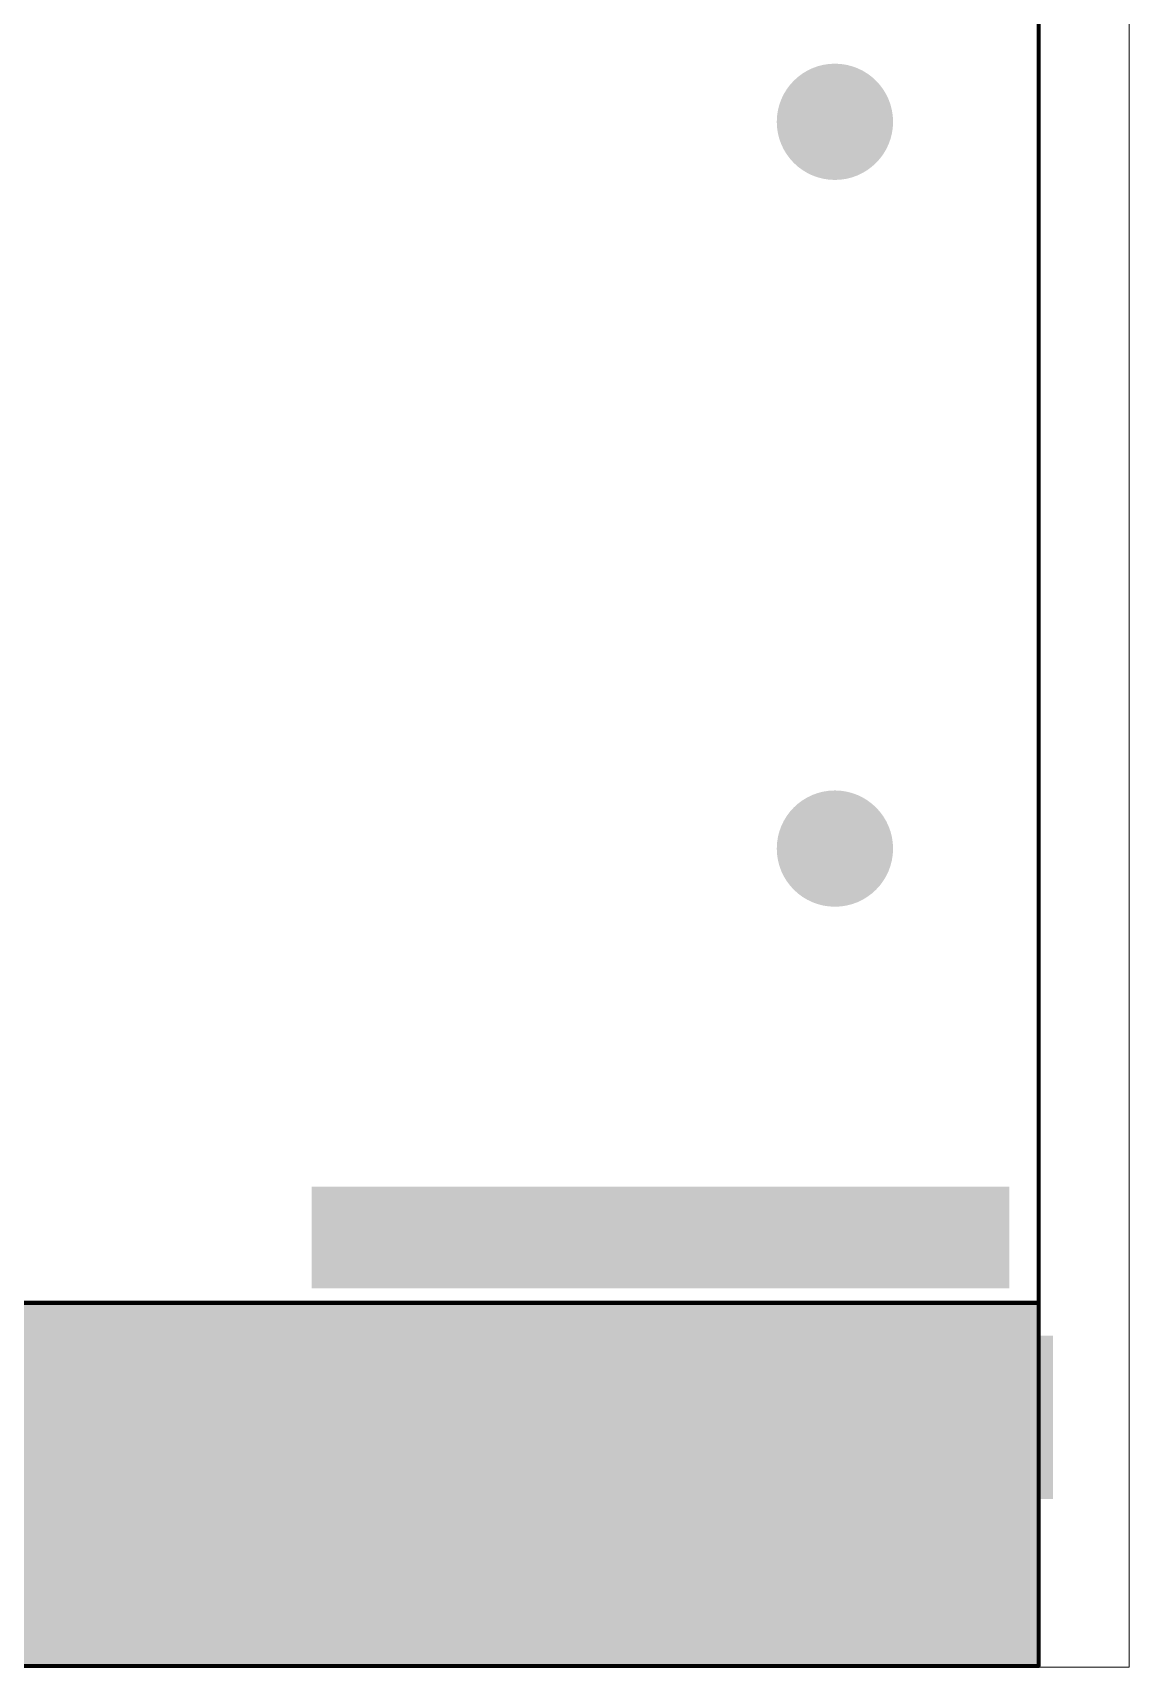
# Model space of a CAD drawing. Header units: millimetres. Extents: x -116965 to 323937, y 291661 to 566926.
# Drawn here: x -41209 to -40907.3, y 328239.6 to 328689.4 of the extents above; entities that cross this region are included whole.
import ezdxf

# ---------------------------------------------------------------- set-up
doc = ezdxf.new("R2010")
doc.units = ezdxf.units.MM
doc.layers.get('0').update_dxf_attribs({"lineweight": 18})
doc.layers.add('C00-00-00', color=7, linetype='Continuous')
doc.layers.add('C34-3A-40', color=7, linetype='Continuous', true_color=0x343a40)
doc.layers.add('C62-64-69', color=7, linetype='Continuous', true_color=0x626469)

msp = doc.modelspace()

# ---------------------------------------------------------------- hatches: boundary and pattern name
at = {"layer": 'C00-00-00'}
h = msp.add_hatch(color=256, dxfattribs=at)
edge = h.paths.add_edge_path()
edge.add_arc((-40988.329406, 328664.859826), 15.997765, 0, 360)
h = msp.add_hatch(color=256, dxfattribs=at)
edge = h.paths.add_edge_path()
edge.add_arc((-40988.329406, 328464.859826), 15.997765, 0, 360)
h = msp.add_hatch(color=256, dxfattribs=at)
h.dxf.hatch_style = 2
h.paths.add_polyline_path([(-41132.309306, 328371.844896), (-40940.336106, 328371.844896), (-40940.336106, 328343.848805), (-41132.309306, 328343.848805)])
h = msp.add_hatch(color=256, dxfattribs=at)
h.dxf.hatch_style = 2
h.paths.add_polyline_path([(-41132.309304, 328371.844892), (-40940.336104, 328371.844892), (-40940.336104, 328343.848802), (-41132.309304, 328343.848802)])
at = {"layer": 'C34-3A-40'}
h = msp.add_hatch(color=256, dxfattribs=at)
h.dxf.hatch_style = 2
h.paths.add_polyline_path([(-41632.239512, 328339.849361), (-40932.337221, 328339.849361), (-40932.337221, 328239.863317), (-41632.239512, 328239.863317)])
at = {"layer": 'C62-64-69'}
h = msp.add_hatch(color=256, dxfattribs=at)
h.dxf.hatch_style = 2
h.paths.add_polyline_path([(-41216.297577, 328330.850618), (-41184.302046, 328330.850618), (-41184.302046, 328323.851592), (-41216.297577, 328323.851592)])
h = msp.add_hatch(color=256, dxfattribs=at)
h.dxf.hatch_style = 2
h.paths.add_polyline_path([(-41184.302046, 328330.850618), (-41152.306512, 328330.850618), (-41152.306512, 328323.851592), (-41184.302046, 328323.851592)])
h = msp.add_hatch(color=256, dxfattribs=at)
h.dxf.hatch_style = 2
h.paths.add_polyline_path([(-41184.302046, 328330.850618), (-41152.306512, 328330.850618), (-41152.306512, 328323.851592), (-41184.302046, 328323.851592)])
h = msp.add_hatch(color=256, dxfattribs=at)
h.dxf.hatch_style = 2
h.paths.add_polyline_path([(-41152.306512, 328330.850618), (-41120.310977, 328330.850618), (-41120.310977, 328323.851592), (-41152.306512, 328323.851592)])
h = msp.add_hatch(color=256, dxfattribs=at)
h.dxf.hatch_style = 2
h.paths.add_polyline_path([(-41152.306512, 328330.850618), (-41120.310977, 328330.850618), (-41120.310977, 328323.851592), (-41152.306512, 328323.851592)])
h = msp.add_hatch(color=256, dxfattribs=at)
h.dxf.hatch_style = 2
h.paths.add_polyline_path([(-41120.310977, 328330.850618), (-41088.315446, 328330.850618), (-41088.315446, 328323.851592), (-41120.310977, 328323.851592)])
h = msp.add_hatch(color=256, dxfattribs=at)
h.dxf.hatch_style = 2
h.paths.add_polyline_path([(-41120.310977, 328330.850618), (-41088.315446, 328330.850618), (-41088.315446, 328323.851592), (-41120.310977, 328323.851592)])
h = msp.add_hatch(color=256, dxfattribs=at)
h.dxf.hatch_style = 2
h.paths.add_polyline_path([(-41088.315446, 328330.850618), (-41056.319912, 328330.850618), (-41056.319912, 328323.851592), (-41088.315446, 328323.851592)])
h = msp.add_hatch(color=256, dxfattribs=at)
h.dxf.hatch_style = 2
h.paths.add_polyline_path([(-41088.315446, 328330.850618), (-41056.319912, 328330.850618), (-41056.319912, 328323.851592), (-41088.315446, 328323.851592)])
h = msp.add_hatch(color=256, dxfattribs=at)
h.dxf.hatch_style = 2
h.paths.add_polyline_path([(-41056.319912, 328330.850618), (-41024.324377, 328330.850618), (-41024.324377, 328323.851592), (-41056.319912, 328323.851592)])
h = msp.add_hatch(color=256, dxfattribs=at)
h.dxf.hatch_style = 2
h.paths.add_polyline_path([(-41024.324377, 328330.850618), (-40992.328846, 328330.850618), (-40992.328846, 328323.851592), (-41024.324377, 328323.851592)])
h = msp.add_hatch(color=256, dxfattribs=at)
h.dxf.hatch_style = 2
h.paths.add_polyline_path([(-41024.324377, 328330.850618), (-40992.328846, 328330.850618), (-40992.328846, 328323.851592), (-41024.324377, 328323.851592)])
h = msp.add_hatch(color=256, dxfattribs=at)
h.dxf.hatch_style = 2
h.paths.add_polyline_path([(-40992.328846, 328330.850618), (-40960.333312, 328330.850618), (-40960.333312, 328323.851592), (-40992.328846, 328323.851592)])
h = msp.add_hatch(color=256, dxfattribs=at)
h.dxf.hatch_style = 2
h.paths.add_polyline_path([(-40992.328846, 328330.850618), (-40960.333312, 328330.850618), (-40960.333312, 328323.851592), (-40992.328846, 328323.851592)])
h = msp.add_hatch(color=256, dxfattribs=at)
h.dxf.hatch_style = 2
h.paths.add_polyline_path([(-40960.333312, 328330.850618), (-40928.337777, 328330.850618), (-40928.337777, 328323.851592), (-40960.333312, 328323.851592)])
h = msp.add_hatch(color=256, dxfattribs=at)
h.dxf.hatch_style = 2
h.paths.add_polyline_path([(-40960.333312, 328330.850618), (-40928.337777, 328330.850618), (-40928.337777, 328323.851592), (-40960.333312, 328323.851592)])
h = msp.add_hatch(color=256, dxfattribs=at)
h.dxf.hatch_style = 2
h.paths.add_polyline_path([(-41216.297577, 328323.851592), (-41184.302046, 328323.851592), (-41184.302046, 328321.851874), (-41216.297577, 328321.851874)])
h = msp.add_hatch(color=256, dxfattribs=at)
h.dxf.hatch_style = 2
h.paths.add_polyline_path([(-41216.297577, 328321.851874), (-41184.302046, 328321.851874), (-41184.302046, 328314.852848), (-41216.297577, 328314.852848)])
h = msp.add_hatch(color=256, dxfattribs=at)
h.dxf.hatch_style = 2
h.paths.add_polyline_path([(-41184.302046, 328323.851592), (-41152.306512, 328323.851592), (-41152.306512, 328321.851874), (-41184.302046, 328321.851874)])
h = msp.add_hatch(color=256, dxfattribs=at)
h.dxf.hatch_style = 2
h.paths.add_polyline_path([(-41184.302046, 328323.851592), (-41152.306512, 328323.851592), (-41152.306512, 328321.851874), (-41184.302046, 328321.851874)])
h = msp.add_hatch(color=256, dxfattribs=at)
h.dxf.hatch_style = 2
h.paths.add_polyline_path([(-41184.302046, 328321.851874), (-41152.306512, 328321.851874), (-41152.306512, 328314.852848), (-41184.302046, 328314.852848)])
h = msp.add_hatch(color=256, dxfattribs=at)
h.dxf.hatch_style = 2
h.paths.add_polyline_path([(-41184.302046, 328321.851874), (-41152.306512, 328321.851874), (-41152.306512, 328314.852848), (-41184.302046, 328314.852848)])
h = msp.add_hatch(color=256, dxfattribs=at)
h.dxf.hatch_style = 2
h.paths.add_polyline_path([(-41152.306512, 328323.851592), (-41120.310977, 328323.851592), (-41120.310977, 328321.851874), (-41152.306512, 328321.851874)])
h = msp.add_hatch(color=256, dxfattribs=at)
h.dxf.hatch_style = 2
h.paths.add_polyline_path([(-41152.306512, 328323.851592), (-41120.310977, 328323.851592), (-41120.310977, 328321.851874), (-41152.306512, 328321.851874)])
h = msp.add_hatch(color=256, dxfattribs=at)
h.dxf.hatch_style = 2
h.paths.add_polyline_path([(-41152.306512, 328321.851874), (-41120.310977, 328321.851874), (-41120.310977, 328314.852848), (-41152.306512, 328314.852848)])
h = msp.add_hatch(color=256, dxfattribs=at)
h.dxf.hatch_style = 2
h.paths.add_polyline_path([(-41152.306512, 328321.851874), (-41120.310977, 328321.851874), (-41120.310977, 328314.852848), (-41152.306512, 328314.852848)])
h = msp.add_hatch(color=256, dxfattribs=at)
h.dxf.hatch_style = 2
h.paths.add_polyline_path([(-41120.310977, 328323.851592), (-41088.315446, 328323.851592), (-41088.315446, 328321.851874), (-41120.310977, 328321.851874)])
h = msp.add_hatch(color=256, dxfattribs=at)
h.dxf.hatch_style = 2
h.paths.add_polyline_path([(-41120.310977, 328323.851592), (-41088.315446, 328323.851592), (-41088.315446, 328321.851874), (-41120.310977, 328321.851874)])
h = msp.add_hatch(color=256, dxfattribs=at)
h.dxf.hatch_style = 2
h.paths.add_polyline_path([(-41120.310977, 328321.851874), (-41088.315446, 328321.851874), (-41088.315446, 328314.852848), (-41120.310977, 328314.852848)])
h = msp.add_hatch(color=256, dxfattribs=at)
h.dxf.hatch_style = 2
h.paths.add_polyline_path([(-41120.310977, 328321.851874), (-41088.315446, 328321.851874), (-41088.315446, 328314.852848), (-41120.310977, 328314.852848)])
h = msp.add_hatch(color=256, dxfattribs=at)
h.dxf.hatch_style = 2
h.paths.add_polyline_path([(-41088.315446, 328323.851592), (-41056.319912, 328323.851592), (-41056.319912, 328321.851874), (-41088.315446, 328321.851874)])
h = msp.add_hatch(color=256, dxfattribs=at)
h.dxf.hatch_style = 2
h.paths.add_polyline_path([(-41088.315446, 328323.851592), (-41056.319912, 328323.851592), (-41056.319912, 328321.851874), (-41088.315446, 328321.851874)])
h = msp.add_hatch(color=256, dxfattribs=at)
h.dxf.hatch_style = 2
h.paths.add_polyline_path([(-41088.315446, 328321.851874), (-41056.319912, 328321.851874), (-41056.319912, 328314.852848), (-41088.315446, 328314.852848)])
h = msp.add_hatch(color=256, dxfattribs=at)
h.dxf.hatch_style = 2
h.paths.add_polyline_path([(-41088.315446, 328321.851874), (-41056.319912, 328321.851874), (-41056.319912, 328314.852848), (-41088.315446, 328314.852848)])
h = msp.add_hatch(color=256, dxfattribs=at)
h.dxf.hatch_style = 2
h.paths.add_polyline_path([(-41056.319912, 328323.851592), (-41024.324377, 328323.851592), (-41024.324377, 328321.851874), (-41056.319912, 328321.851874)])
h = msp.add_hatch(color=256, dxfattribs=at)
h.dxf.hatch_style = 2
h.paths.add_polyline_path([(-41056.319912, 328321.851874), (-41024.324377, 328321.851874), (-41024.324377, 328314.852848), (-41056.319912, 328314.852848)])
h = msp.add_hatch(color=256, dxfattribs=at)
h.dxf.hatch_style = 2
h.paths.add_polyline_path([(-41024.324377, 328323.851592), (-40992.328846, 328323.851592), (-40992.328846, 328321.851874), (-41024.324377, 328321.851874)])
h = msp.add_hatch(color=256, dxfattribs=at)
h.dxf.hatch_style = 2
h.paths.add_polyline_path([(-41024.324377, 328323.851592), (-40992.328846, 328323.851592), (-40992.328846, 328321.851874), (-41024.324377, 328321.851874)])
h = msp.add_hatch(color=256, dxfattribs=at)
h.dxf.hatch_style = 2
h.paths.add_polyline_path([(-41024.324377, 328321.851874), (-40992.328846, 328321.851874), (-40992.328846, 328314.852848), (-41024.324377, 328314.852848)])
h = msp.add_hatch(color=256, dxfattribs=at)
h.dxf.hatch_style = 2
h.paths.add_polyline_path([(-41024.324377, 328321.851874), (-40992.328846, 328321.851874), (-40992.328846, 328314.852848), (-41024.324377, 328314.852848)])
h = msp.add_hatch(color=256, dxfattribs=at)
h.dxf.hatch_style = 2
h.paths.add_polyline_path([(-40992.328846, 328323.851592), (-40960.333312, 328323.851592), (-40960.333312, 328321.851874), (-40992.328846, 328321.851874)])
h = msp.add_hatch(color=256, dxfattribs=at)
h.dxf.hatch_style = 2
h.paths.add_polyline_path([(-40992.328846, 328323.851592), (-40960.333312, 328323.851592), (-40960.333312, 328321.851874), (-40992.328846, 328321.851874)])
h = msp.add_hatch(color=256, dxfattribs=at)
h.dxf.hatch_style = 2
h.paths.add_polyline_path([(-40992.328846, 328321.851874), (-40960.333312, 328321.851874), (-40960.333312, 328314.852848), (-40992.328846, 328314.852848)])
h = msp.add_hatch(color=256, dxfattribs=at)
h.dxf.hatch_style = 2
h.paths.add_polyline_path([(-40992.328846, 328321.851874), (-40960.333312, 328321.851874), (-40960.333312, 328314.852848), (-40992.328846, 328314.852848)])
h = msp.add_hatch(color=256, dxfattribs=at)
h.dxf.hatch_style = 2
h.paths.add_polyline_path([(-40960.333312, 328323.851592), (-40928.337777, 328323.851592), (-40928.337777, 328321.851874), (-40960.333312, 328321.851874)])
h = msp.add_hatch(color=256, dxfattribs=at)
h.dxf.hatch_style = 2
h.paths.add_polyline_path([(-40960.333312, 328323.851592), (-40928.337777, 328323.851592), (-40928.337777, 328321.851874), (-40960.333312, 328321.851874)])
h = msp.add_hatch(color=256, dxfattribs=at)
h.dxf.hatch_style = 2
h.paths.add_polyline_path([(-40960.333312, 328321.851874), (-40928.337777, 328321.851874), (-40928.337777, 328314.852848), (-40960.333312, 328314.852848)])
h = msp.add_hatch(color=256, dxfattribs=at)
h.dxf.hatch_style = 2
h.paths.add_polyline_path([(-40960.333312, 328321.851874), (-40928.337777, 328321.851874), (-40928.337777, 328314.852848), (-40960.333312, 328314.852848)])
h = msp.add_hatch(color=256, dxfattribs=at)
h.dxf.hatch_style = 2
h.paths.add_polyline_path([(-41216.297577, 328314.852848), (-41184.302046, 328314.852848), (-41184.302046, 328312.85313), (-41216.297577, 328312.85313)])
h = msp.add_hatch(color=256, dxfattribs=at)
h.dxf.hatch_style = 2
h.paths.add_polyline_path([(-41216.297577, 328312.85313), (-41184.302046, 328312.85313), (-41184.302046, 328305.854105), (-41216.297577, 328305.854105)])
h = msp.add_hatch(color=256, dxfattribs=at)
h.dxf.hatch_style = 2
h.paths.add_polyline_path([(-41184.302046, 328314.852848), (-41152.306512, 328314.852848), (-41152.306512, 328312.85313), (-41184.302046, 328312.85313)])
h = msp.add_hatch(color=256, dxfattribs=at)
h.dxf.hatch_style = 2
h.paths.add_polyline_path([(-41184.302046, 328314.852848), (-41152.306512, 328314.852848), (-41152.306512, 328312.85313), (-41184.302046, 328312.85313)])
h = msp.add_hatch(color=256, dxfattribs=at)
h.dxf.hatch_style = 2
h.paths.add_polyline_path([(-41184.302046, 328312.85313), (-41152.306512, 328312.85313), (-41152.306512, 328305.854105), (-41184.302046, 328305.854105)])
h = msp.add_hatch(color=256, dxfattribs=at)
h.dxf.hatch_style = 2
h.paths.add_polyline_path([(-41184.302046, 328312.85313), (-41152.306512, 328312.85313), (-41152.306512, 328305.854105), (-41184.302046, 328305.854105)])
h = msp.add_hatch(color=256, dxfattribs=at)
h.dxf.hatch_style = 2
h.paths.add_polyline_path([(-41152.306512, 328314.852848), (-41120.310977, 328314.852848), (-41120.310977, 328312.85313), (-41152.306512, 328312.85313)])
h = msp.add_hatch(color=256, dxfattribs=at)
h.dxf.hatch_style = 2
h.paths.add_polyline_path([(-41152.306512, 328314.852848), (-41120.310977, 328314.852848), (-41120.310977, 328312.85313), (-41152.306512, 328312.85313)])
h = msp.add_hatch(color=256, dxfattribs=at)
h.dxf.hatch_style = 2
h.paths.add_polyline_path([(-41152.306512, 328312.85313), (-41120.310977, 328312.85313), (-41120.310977, 328305.854105), (-41152.306512, 328305.854105)])
h = msp.add_hatch(color=256, dxfattribs=at)
h.dxf.hatch_style = 2
h.paths.add_polyline_path([(-41152.306512, 328312.85313), (-41120.310977, 328312.85313), (-41120.310977, 328305.854105), (-41152.306512, 328305.854105)])
h = msp.add_hatch(color=256, dxfattribs=at)
h.dxf.hatch_style = 2
h.paths.add_polyline_path([(-41120.310977, 328314.852848), (-41088.315446, 328314.852848), (-41088.315446, 328312.85313), (-41120.310977, 328312.85313)])
h = msp.add_hatch(color=256, dxfattribs=at)
h.dxf.hatch_style = 2
h.paths.add_polyline_path([(-41120.310977, 328314.852848), (-41088.315446, 328314.852848), (-41088.315446, 328312.85313), (-41120.310977, 328312.85313)])
h = msp.add_hatch(color=256, dxfattribs=at)
h.dxf.hatch_style = 2
h.paths.add_polyline_path([(-41120.310977, 328312.85313), (-41088.315446, 328312.85313), (-41088.315446, 328305.854105), (-41120.310977, 328305.854105)])
h = msp.add_hatch(color=256, dxfattribs=at)
h.dxf.hatch_style = 2
h.paths.add_polyline_path([(-41120.310977, 328312.85313), (-41088.315446, 328312.85313), (-41088.315446, 328305.854105), (-41120.310977, 328305.854105)])
h = msp.add_hatch(color=256, dxfattribs=at)
h.dxf.hatch_style = 2
h.paths.add_polyline_path([(-41088.315446, 328314.852848), (-41056.319912, 328314.852848), (-41056.319912, 328312.85313), (-41088.315446, 328312.85313)])
h = msp.add_hatch(color=256, dxfattribs=at)
h.dxf.hatch_style = 2
h.paths.add_polyline_path([(-41088.315446, 328314.852848), (-41056.319912, 328314.852848), (-41056.319912, 328312.85313), (-41088.315446, 328312.85313)])
h = msp.add_hatch(color=256, dxfattribs=at)
h.dxf.hatch_style = 2
h.paths.add_polyline_path([(-41088.315446, 328312.85313), (-41056.319912, 328312.85313), (-41056.319912, 328305.854105), (-41088.315446, 328305.854105)])
h = msp.add_hatch(color=256, dxfattribs=at)
h.dxf.hatch_style = 2
h.paths.add_polyline_path([(-41088.315446, 328312.85313), (-41056.319912, 328312.85313), (-41056.319912, 328305.854105), (-41088.315446, 328305.854105)])
h = msp.add_hatch(color=256, dxfattribs=at)
h.dxf.hatch_style = 2
h.paths.add_polyline_path([(-41056.319912, 328314.852848), (-41024.324377, 328314.852848), (-41024.324377, 328312.85313), (-41056.319912, 328312.85313)])
h = msp.add_hatch(color=256, dxfattribs=at)
h.dxf.hatch_style = 2
h.paths.add_polyline_path([(-41056.319912, 328312.85313), (-41024.324377, 328312.85313), (-41024.324377, 328305.854105), (-41056.319912, 328305.854105)])
h = msp.add_hatch(color=256, dxfattribs=at)
h.dxf.hatch_style = 2
h.paths.add_polyline_path([(-41024.324377, 328314.852848), (-40992.328846, 328314.852848), (-40992.328846, 328312.85313), (-41024.324377, 328312.85313)])
h = msp.add_hatch(color=256, dxfattribs=at)
h.dxf.hatch_style = 2
h.paths.add_polyline_path([(-41024.324377, 328314.852848), (-40992.328846, 328314.852848), (-40992.328846, 328312.85313), (-41024.324377, 328312.85313)])
h = msp.add_hatch(color=256, dxfattribs=at)
h.dxf.hatch_style = 2
h.paths.add_polyline_path([(-41024.324377, 328312.85313), (-40992.328846, 328312.85313), (-40992.328846, 328305.854105), (-41024.324377, 328305.854105)])
h = msp.add_hatch(color=256, dxfattribs=at)
h.dxf.hatch_style = 2
h.paths.add_polyline_path([(-41024.324377, 328312.85313), (-40992.328846, 328312.85313), (-40992.328846, 328305.854105), (-41024.324377, 328305.854105)])
h = msp.add_hatch(color=256, dxfattribs=at)
h.dxf.hatch_style = 2
h.paths.add_polyline_path([(-40992.328846, 328314.852848), (-40960.333312, 328314.852848), (-40960.333312, 328312.85313), (-40992.328846, 328312.85313)])
h = msp.add_hatch(color=256, dxfattribs=at)
h.dxf.hatch_style = 2
h.paths.add_polyline_path([(-40992.328846, 328314.852848), (-40960.333312, 328314.852848), (-40960.333312, 328312.85313), (-40992.328846, 328312.85313)])
h = msp.add_hatch(color=256, dxfattribs=at)
h.dxf.hatch_style = 2
h.paths.add_polyline_path([(-40992.328846, 328312.85313), (-40960.333312, 328312.85313), (-40960.333312, 328305.854105), (-40992.328846, 328305.854105)])
h = msp.add_hatch(color=256, dxfattribs=at)
h.dxf.hatch_style = 2
h.paths.add_polyline_path([(-40992.328846, 328312.85313), (-40960.333312, 328312.85313), (-40960.333312, 328305.854105), (-40992.328846, 328305.854105)])
h = msp.add_hatch(color=256, dxfattribs=at)
h.dxf.hatch_style = 2
h.paths.add_polyline_path([(-40960.333312, 328314.852848), (-40928.337777, 328314.852848), (-40928.337777, 328312.85313), (-40960.333312, 328312.85313)])
h = msp.add_hatch(color=256, dxfattribs=at)
h.dxf.hatch_style = 2
h.paths.add_polyline_path([(-40960.333312, 328314.852848), (-40928.337777, 328314.852848), (-40928.337777, 328312.85313), (-40960.333312, 328312.85313)])
h = msp.add_hatch(color=256, dxfattribs=at)
h.dxf.hatch_style = 2
h.paths.add_polyline_path([(-40960.333312, 328312.85313), (-40928.337777, 328312.85313), (-40928.337777, 328305.854105), (-40960.333312, 328305.854105)])
h = msp.add_hatch(color=256, dxfattribs=at)
h.dxf.hatch_style = 2
h.paths.add_polyline_path([(-40960.333312, 328312.85313), (-40928.337777, 328312.85313), (-40928.337777, 328305.854105), (-40960.333312, 328305.854105)])
h = msp.add_hatch(color=256, dxfattribs=at)
h.dxf.hatch_style = 2
h.paths.add_polyline_path([(-41216.297577, 328305.854105), (-41184.302046, 328305.854105), (-41184.302046, 328303.854386), (-41216.297577, 328303.854386)])
h = msp.add_hatch(color=256, dxfattribs=at)
h.dxf.hatch_style = 2
h.paths.add_polyline_path([(-41216.297577, 328303.854386), (-41184.302046, 328303.854386), (-41184.302046, 328296.855361), (-41216.297577, 328296.855361)])
h = msp.add_hatch(color=256, dxfattribs=at)
h.dxf.hatch_style = 2
h.paths.add_polyline_path([(-41184.302046, 328305.854105), (-41152.306512, 328305.854105), (-41152.306512, 328303.854386), (-41184.302046, 328303.854386)])
h = msp.add_hatch(color=256, dxfattribs=at)
h.dxf.hatch_style = 2
h.paths.add_polyline_path([(-41184.302046, 328305.854105), (-41152.306512, 328305.854105), (-41152.306512, 328303.854386), (-41184.302046, 328303.854386)])
h = msp.add_hatch(color=256, dxfattribs=at)
h.dxf.hatch_style = 2
h.paths.add_polyline_path([(-41184.302046, 328303.854386), (-41152.306512, 328303.854386), (-41152.306512, 328296.855361), (-41184.302046, 328296.855361)])
h = msp.add_hatch(color=256, dxfattribs=at)
h.dxf.hatch_style = 2
h.paths.add_polyline_path([(-41184.302046, 328303.854386), (-41152.306512, 328303.854386), (-41152.306512, 328296.855361), (-41184.302046, 328296.855361)])
h = msp.add_hatch(color=256, dxfattribs=at)
h.dxf.hatch_style = 2
h.paths.add_polyline_path([(-41152.306512, 328305.854105), (-41120.310977, 328305.854105), (-41120.310977, 328303.854386), (-41152.306512, 328303.854386)])
h = msp.add_hatch(color=256, dxfattribs=at)
h.dxf.hatch_style = 2
h.paths.add_polyline_path([(-41152.306512, 328305.854105), (-41120.310977, 328305.854105), (-41120.310977, 328303.854386), (-41152.306512, 328303.854386)])
h = msp.add_hatch(color=256, dxfattribs=at)
h.dxf.hatch_style = 2
h.paths.add_polyline_path([(-41152.306512, 328303.854386), (-41120.310977, 328303.854386), (-41120.310977, 328296.855361), (-41152.306512, 328296.855361)])
h = msp.add_hatch(color=256, dxfattribs=at)
h.dxf.hatch_style = 2
h.paths.add_polyline_path([(-41152.306512, 328303.854386), (-41120.310977, 328303.854386), (-41120.310977, 328296.855361), (-41152.306512, 328296.855361)])
h = msp.add_hatch(color=256, dxfattribs=at)
h.dxf.hatch_style = 2
h.paths.add_polyline_path([(-41120.310977, 328305.854105), (-41088.315446, 328305.854105), (-41088.315446, 328303.854386), (-41120.310977, 328303.854386)])
h = msp.add_hatch(color=256, dxfattribs=at)
h.dxf.hatch_style = 2
h.paths.add_polyline_path([(-41120.310977, 328305.854105), (-41088.315446, 328305.854105), (-41088.315446, 328303.854386), (-41120.310977, 328303.854386)])
h = msp.add_hatch(color=256, dxfattribs=at)
h.dxf.hatch_style = 2
h.paths.add_polyline_path([(-41120.310977, 328303.854386), (-41088.315446, 328303.854386), (-41088.315446, 328296.855361), (-41120.310977, 328296.855361)])
h = msp.add_hatch(color=256, dxfattribs=at)
h.dxf.hatch_style = 2
h.paths.add_polyline_path([(-41120.310977, 328303.854386), (-41088.315446, 328303.854386), (-41088.315446, 328296.855361), (-41120.310977, 328296.855361)])
h = msp.add_hatch(color=256, dxfattribs=at)
h.dxf.hatch_style = 2
h.paths.add_polyline_path([(-41088.315446, 328305.854105), (-41056.319912, 328305.854105), (-41056.319912, 328303.854386), (-41088.315446, 328303.854386)])
h = msp.add_hatch(color=256, dxfattribs=at)
h.dxf.hatch_style = 2
h.paths.add_polyline_path([(-41088.315446, 328305.854105), (-41056.319912, 328305.854105), (-41056.319912, 328303.854386), (-41088.315446, 328303.854386)])
h = msp.add_hatch(color=256, dxfattribs=at)
h.dxf.hatch_style = 2
h.paths.add_polyline_path([(-41088.315446, 328303.854386), (-41056.319912, 328303.854386), (-41056.319912, 328296.855361), (-41088.315446, 328296.855361)])
h = msp.add_hatch(color=256, dxfattribs=at)
h.dxf.hatch_style = 2
h.paths.add_polyline_path([(-41088.315446, 328303.854386), (-41056.319912, 328303.854386), (-41056.319912, 328296.855361), (-41088.315446, 328296.855361)])
h = msp.add_hatch(color=256, dxfattribs=at)
h.dxf.hatch_style = 2
h.paths.add_polyline_path([(-41056.319912, 328305.854105), (-41024.324377, 328305.854105), (-41024.324377, 328303.854386), (-41056.319912, 328303.854386)])
h = msp.add_hatch(color=256, dxfattribs=at)
h.dxf.hatch_style = 2
h.paths.add_polyline_path([(-41056.319912, 328303.854386), (-41024.324377, 328303.854386), (-41024.324377, 328296.855361), (-41056.319912, 328296.855361)])
h = msp.add_hatch(color=256, dxfattribs=at)
h.dxf.hatch_style = 2
h.paths.add_polyline_path([(-41024.324377, 328305.854105), (-40992.328846, 328305.854105), (-40992.328846, 328303.854386), (-41024.324377, 328303.854386)])
h = msp.add_hatch(color=256, dxfattribs=at)
h.dxf.hatch_style = 2
h.paths.add_polyline_path([(-41024.324377, 328305.854105), (-40992.328846, 328305.854105), (-40992.328846, 328303.854386), (-41024.324377, 328303.854386)])
h = msp.add_hatch(color=256, dxfattribs=at)
h.dxf.hatch_style = 2
h.paths.add_polyline_path([(-41024.324377, 328303.854386), (-40992.328846, 328303.854386), (-40992.328846, 328296.855361), (-41024.324377, 328296.855361)])
h = msp.add_hatch(color=256, dxfattribs=at)
h.dxf.hatch_style = 2
h.paths.add_polyline_path([(-41024.324377, 328303.854386), (-40992.328846, 328303.854386), (-40992.328846, 328296.855361), (-41024.324377, 328296.855361)])
h = msp.add_hatch(color=256, dxfattribs=at)
h.dxf.hatch_style = 2
h.paths.add_polyline_path([(-40992.328846, 328305.854105), (-40960.333312, 328305.854105), (-40960.333312, 328303.854386), (-40992.328846, 328303.854386)])
h = msp.add_hatch(color=256, dxfattribs=at)
h.dxf.hatch_style = 2
h.paths.add_polyline_path([(-40992.328846, 328305.854105), (-40960.333312, 328305.854105), (-40960.333312, 328303.854386), (-40992.328846, 328303.854386)])
h = msp.add_hatch(color=256, dxfattribs=at)
h.dxf.hatch_style = 2
h.paths.add_polyline_path([(-40992.328846, 328303.854386), (-40960.333312, 328303.854386), (-40960.333312, 328296.855361), (-40992.328846, 328296.855361)])
h = msp.add_hatch(color=256, dxfattribs=at)
h.dxf.hatch_style = 2
h.paths.add_polyline_path([(-40992.328846, 328303.854386), (-40960.333312, 328303.854386), (-40960.333312, 328296.855361), (-40992.328846, 328296.855361)])
h = msp.add_hatch(color=256, dxfattribs=at)
h.dxf.hatch_style = 2
h.paths.add_polyline_path([(-40960.333312, 328305.854105), (-40928.337777, 328305.854105), (-40928.337777, 328303.854386), (-40960.333312, 328303.854386)])
h = msp.add_hatch(color=256, dxfattribs=at)
h.dxf.hatch_style = 2
h.paths.add_polyline_path([(-40960.333312, 328305.854105), (-40928.337777, 328305.854105), (-40928.337777, 328303.854386), (-40960.333312, 328303.854386)])
h = msp.add_hatch(color=256, dxfattribs=at)
h.dxf.hatch_style = 2
h.paths.add_polyline_path([(-40960.333312, 328303.854386), (-40928.337777, 328303.854386), (-40928.337777, 328296.855361), (-40960.333312, 328296.855361)])
h = msp.add_hatch(color=256, dxfattribs=at)
h.dxf.hatch_style = 2
h.paths.add_polyline_path([(-40960.333312, 328303.854386), (-40928.337777, 328303.854386), (-40928.337777, 328296.855361), (-40960.333312, 328296.855361)])
h = msp.add_hatch(color=256, dxfattribs=at)
h.dxf.hatch_style = 2
h.paths.add_polyline_path([(-41216.297577, 328296.855361), (-41184.302046, 328296.855361), (-41184.302046, 328294.855643), (-41216.297577, 328294.855643)])
h = msp.add_hatch(color=256, dxfattribs=at)
h.dxf.hatch_style = 2
h.paths.add_polyline_path([(-41216.297577, 328294.855643), (-41184.302046, 328294.855643), (-41184.302046, 328287.856617), (-41216.297577, 328287.856617)])
h = msp.add_hatch(color=256, dxfattribs=at)
h.dxf.hatch_style = 2
h.paths.add_polyline_path([(-41184.302046, 328296.855361), (-41152.306512, 328296.855361), (-41152.306512, 328294.855643), (-41184.302046, 328294.855643)])
h = msp.add_hatch(color=256, dxfattribs=at)
h.dxf.hatch_style = 2
h.paths.add_polyline_path([(-41184.302046, 328296.855361), (-41152.306512, 328296.855361), (-41152.306512, 328294.855643), (-41184.302046, 328294.855643)])
h = msp.add_hatch(color=256, dxfattribs=at)
h.dxf.hatch_style = 2
h.paths.add_polyline_path([(-41184.302046, 328294.855643), (-41152.306512, 328294.855643), (-41152.306512, 328287.856617), (-41184.302046, 328287.856617)])
h = msp.add_hatch(color=256, dxfattribs=at)
h.dxf.hatch_style = 2
h.paths.add_polyline_path([(-41184.302046, 328294.855643), (-41152.306512, 328294.855643), (-41152.306512, 328287.856617), (-41184.302046, 328287.856617)])
h = msp.add_hatch(color=256, dxfattribs=at)
h.dxf.hatch_style = 2
h.paths.add_polyline_path([(-41152.306512, 328296.855361), (-41120.310977, 328296.855361), (-41120.310977, 328294.855643), (-41152.306512, 328294.855643)])
h = msp.add_hatch(color=256, dxfattribs=at)
h.dxf.hatch_style = 2
h.paths.add_polyline_path([(-41152.306512, 328296.855361), (-41120.310977, 328296.855361), (-41120.310977, 328294.855643), (-41152.306512, 328294.855643)])
h = msp.add_hatch(color=256, dxfattribs=at)
h.dxf.hatch_style = 2
h.paths.add_polyline_path([(-41152.306512, 328294.855643), (-41120.310977, 328294.855643), (-41120.310977, 328287.856617), (-41152.306512, 328287.856617)])
h = msp.add_hatch(color=256, dxfattribs=at)
h.dxf.hatch_style = 2
h.paths.add_polyline_path([(-41152.306512, 328294.855643), (-41120.310977, 328294.855643), (-41120.310977, 328287.856617), (-41152.306512, 328287.856617)])
h = msp.add_hatch(color=256, dxfattribs=at)
h.dxf.hatch_style = 2
h.paths.add_polyline_path([(-41120.310977, 328296.855361), (-41088.315446, 328296.855361), (-41088.315446, 328294.855643), (-41120.310977, 328294.855643)])
h = msp.add_hatch(color=256, dxfattribs=at)
h.dxf.hatch_style = 2
h.paths.add_polyline_path([(-41120.310977, 328296.855361), (-41088.315446, 328296.855361), (-41088.315446, 328294.855643), (-41120.310977, 328294.855643)])
h = msp.add_hatch(color=256, dxfattribs=at)
h.dxf.hatch_style = 2
h.paths.add_polyline_path([(-41120.310977, 328294.855643), (-41088.315446, 328294.855643), (-41088.315446, 328287.856617), (-41120.310977, 328287.856617)])
h = msp.add_hatch(color=256, dxfattribs=at)
h.dxf.hatch_style = 2
h.paths.add_polyline_path([(-41120.310977, 328294.855643), (-41088.315446, 328294.855643), (-41088.315446, 328287.856617), (-41120.310977, 328287.856617)])
h = msp.add_hatch(color=256, dxfattribs=at)
h.dxf.hatch_style = 2
h.paths.add_polyline_path([(-41088.315446, 328296.855361), (-41056.319912, 328296.855361), (-41056.319912, 328294.855643), (-41088.315446, 328294.855643)])
h = msp.add_hatch(color=256, dxfattribs=at)
h.dxf.hatch_style = 2
h.paths.add_polyline_path([(-41088.315446, 328296.855361), (-41056.319912, 328296.855361), (-41056.319912, 328294.855643), (-41088.315446, 328294.855643)])
h = msp.add_hatch(color=256, dxfattribs=at)
h.dxf.hatch_style = 2
h.paths.add_polyline_path([(-41088.315446, 328294.855643), (-41056.319912, 328294.855643), (-41056.319912, 328287.856617), (-41088.315446, 328287.856617)])
h = msp.add_hatch(color=256, dxfattribs=at)
h.dxf.hatch_style = 2
h.paths.add_polyline_path([(-41088.315446, 328294.855643), (-41056.319912, 328294.855643), (-41056.319912, 328287.856617), (-41088.315446, 328287.856617)])
h = msp.add_hatch(color=256, dxfattribs=at)
h.dxf.hatch_style = 2
h.paths.add_polyline_path([(-41056.319912, 328296.855361), (-41024.324377, 328296.855361), (-41024.324377, 328294.855643), (-41056.319912, 328294.855643)])
h = msp.add_hatch(color=256, dxfattribs=at)
h.dxf.hatch_style = 2
h.paths.add_polyline_path([(-41056.319912, 328294.855643), (-41024.324377, 328294.855643), (-41024.324377, 328287.856617), (-41056.319912, 328287.856617)])
h = msp.add_hatch(color=256, dxfattribs=at)
h.dxf.hatch_style = 2
h.paths.add_polyline_path([(-41024.324377, 328296.855361), (-40992.328846, 328296.855361), (-40992.328846, 328294.855643), (-41024.324377, 328294.855643)])
h = msp.add_hatch(color=256, dxfattribs=at)
h.dxf.hatch_style = 2
h.paths.add_polyline_path([(-41024.324377, 328296.855361), (-40992.328846, 328296.855361), (-40992.328846, 328294.855643), (-41024.324377, 328294.855643)])
h = msp.add_hatch(color=256, dxfattribs=at)
h.dxf.hatch_style = 2
h.paths.add_polyline_path([(-41024.324377, 328294.855643), (-40992.328846, 328294.855643), (-40992.328846, 328287.856617), (-41024.324377, 328287.856617)])
h = msp.add_hatch(color=256, dxfattribs=at)
h.dxf.hatch_style = 2
h.paths.add_polyline_path([(-41024.324377, 328294.855643), (-40992.328846, 328294.855643), (-40992.328846, 328287.856617), (-41024.324377, 328287.856617)])
h = msp.add_hatch(color=256, dxfattribs=at)
h.dxf.hatch_style = 2
h.paths.add_polyline_path([(-40992.328846, 328296.855361), (-40960.333312, 328296.855361), (-40960.333312, 328294.855643), (-40992.328846, 328294.855643)])
h = msp.add_hatch(color=256, dxfattribs=at)
h.dxf.hatch_style = 2
h.paths.add_polyline_path([(-40992.328846, 328296.855361), (-40960.333312, 328296.855361), (-40960.333312, 328294.855643), (-40992.328846, 328294.855643)])
h = msp.add_hatch(color=256, dxfattribs=at)
h.dxf.hatch_style = 2
h.paths.add_polyline_path([(-40992.328846, 328294.855643), (-40960.333312, 328294.855643), (-40960.333312, 328287.856617), (-40992.328846, 328287.856617)])
h = msp.add_hatch(color=256, dxfattribs=at)
h.dxf.hatch_style = 2
h.paths.add_polyline_path([(-40992.328846, 328294.855643), (-40960.333312, 328294.855643), (-40960.333312, 328287.856617), (-40992.328846, 328287.856617)])
h = msp.add_hatch(color=256, dxfattribs=at)
h.dxf.hatch_style = 2
h.paths.add_polyline_path([(-40960.333312, 328296.855361), (-40928.337777, 328296.855361), (-40928.337777, 328294.855643), (-40960.333312, 328294.855643)])
h = msp.add_hatch(color=256, dxfattribs=at)
h.dxf.hatch_style = 2
h.paths.add_polyline_path([(-40960.333312, 328296.855361), (-40928.337777, 328296.855361), (-40928.337777, 328294.855643), (-40960.333312, 328294.855643)])
h = msp.add_hatch(color=256, dxfattribs=at)
h.dxf.hatch_style = 2
h.paths.add_polyline_path([(-40960.333312, 328294.855643), (-40928.337777, 328294.855643), (-40928.337777, 328287.856617), (-40960.333312, 328287.856617)])
h = msp.add_hatch(color=256, dxfattribs=at)
h.dxf.hatch_style = 2
h.paths.add_polyline_path([(-40960.333312, 328294.855643), (-40928.337777, 328294.855643), (-40928.337777, 328287.856617), (-40960.333312, 328287.856617)])
h = msp.add_hatch(color=256, dxfattribs=at)
h.dxf.hatch_style = 2
h.paths.add_polyline_path([(-41216.297577, 328287.856617), (-41184.302046, 328287.856617), (-41184.302046, 328285.856899), (-41216.297577, 328285.856899)])
h = msp.add_hatch(color=256, dxfattribs=at)
h.dxf.hatch_style = 2
h.paths.add_polyline_path([(-41184.302046, 328287.856617), (-41152.306512, 328287.856617), (-41152.306512, 328285.856899), (-41184.302046, 328285.856899)])
h = msp.add_hatch(color=256, dxfattribs=at)
h.dxf.hatch_style = 2
h.paths.add_polyline_path([(-41184.302046, 328287.856617), (-41152.306512, 328287.856617), (-41152.306512, 328285.856899), (-41184.302046, 328285.856899)])
h = msp.add_hatch(color=256, dxfattribs=at)
h.dxf.hatch_style = 2
h.paths.add_polyline_path([(-41152.306512, 328287.856617), (-41120.310977, 328287.856617), (-41120.310977, 328285.856899), (-41152.306512, 328285.856899)])
h = msp.add_hatch(color=256, dxfattribs=at)
h.dxf.hatch_style = 2
h.paths.add_polyline_path([(-41152.306512, 328287.856617), (-41120.310977, 328287.856617), (-41120.310977, 328285.856899), (-41152.306512, 328285.856899)])
h = msp.add_hatch(color=256, dxfattribs=at)
h.dxf.hatch_style = 2
h.paths.add_polyline_path([(-41120.310977, 328287.856617), (-41088.315446, 328287.856617), (-41088.315446, 328285.856899), (-41120.310977, 328285.856899)])
h = msp.add_hatch(color=256, dxfattribs=at)
h.dxf.hatch_style = 2
h.paths.add_polyline_path([(-41120.310977, 328287.856617), (-41088.315446, 328287.856617), (-41088.315446, 328285.856899), (-41120.310977, 328285.856899)])
h = msp.add_hatch(color=256, dxfattribs=at)
h.dxf.hatch_style = 2
h.paths.add_polyline_path([(-41088.315446, 328287.856617), (-41056.319912, 328287.856617), (-41056.319912, 328285.856899), (-41088.315446, 328285.856899)])
h = msp.add_hatch(color=256, dxfattribs=at)
h.dxf.hatch_style = 2
h.paths.add_polyline_path([(-41088.315446, 328287.856617), (-41056.319912, 328287.856617), (-41056.319912, 328285.856899), (-41088.315446, 328285.856899)])
h = msp.add_hatch(color=256, dxfattribs=at)
h.dxf.hatch_style = 2
h.paths.add_polyline_path([(-41056.319912, 328287.856617), (-41024.324377, 328287.856617), (-41024.324377, 328285.856899), (-41056.319912, 328285.856899)])
h = msp.add_hatch(color=256, dxfattribs=at)
h.dxf.hatch_style = 2
h.paths.add_polyline_path([(-41024.324377, 328287.856617), (-40992.328846, 328287.856617), (-40992.328846, 328285.856899), (-41024.324377, 328285.856899)])
h = msp.add_hatch(color=256, dxfattribs=at)
h.dxf.hatch_style = 2
h.paths.add_polyline_path([(-41024.324377, 328287.856617), (-40992.328846, 328287.856617), (-40992.328846, 328285.856899), (-41024.324377, 328285.856899)])
h = msp.add_hatch(color=256, dxfattribs=at)
h.dxf.hatch_style = 2
h.paths.add_polyline_path([(-40992.328846, 328287.856617), (-40960.333312, 328287.856617), (-40960.333312, 328285.856899), (-40992.328846, 328285.856899)])
h = msp.add_hatch(color=256, dxfattribs=at)
h.dxf.hatch_style = 2
h.paths.add_polyline_path([(-40992.328846, 328287.856617), (-40960.333312, 328287.856617), (-40960.333312, 328285.856899), (-40992.328846, 328285.856899)])
h = msp.add_hatch(color=256, dxfattribs=at)
h.dxf.hatch_style = 2
h.paths.add_polyline_path([(-40960.333312, 328287.856617), (-40928.337777, 328287.856617), (-40928.337777, 328285.856899), (-40960.333312, 328285.856899)])
h = msp.add_hatch(color=256, dxfattribs=at)
h.dxf.hatch_style = 2
h.paths.add_polyline_path([(-40960.333312, 328287.856617), (-40928.337777, 328287.856617), (-40928.337777, 328285.856899), (-40960.333312, 328285.856899)])

# ---------------------------------------------------------------- linework, layer by layer
msp.add_lwpolyline([(-40932.337221, 328239.556236), (-40907.337221, 328239.556236), (-40907.337221, 330439.556236), (-40932.337221, 330439.556236)], close=True)
at = {"layer": 'C00-00-00', "lineweight": 211}
for points in [[(-41632.239512, 330439.556236), (-40932.337221, 330439.556236), (-40932.337221, 328239.863317), (-41632.239512, 328239.863317)], [(-41632.239512, 328339.849361), (-40932.337221, 328339.849361), (-40932.337221, 328239.863317), (-41632.239512, 328239.863317)]]:
    msp.add_lwpolyline(points, close=True, dxfattribs=at)
at = {"layer": 'C00-00-00', "lineweight": 100}
for points in [[(-41632.239512, 329089.744674), (-40932.337221, 329089.744674), (-40932.337221, 328339.849361), (-41632.239512, 328339.849361)], [(-41632.239512, 328739.821442), (-40932.337221, 328739.821442), (-40932.337221, 328339.849361), (-41632.239512, 328339.849361)]]:
    msp.add_lwpolyline(points, close=True, dxfattribs=at)

doc.saveas('drawing.dxf')
